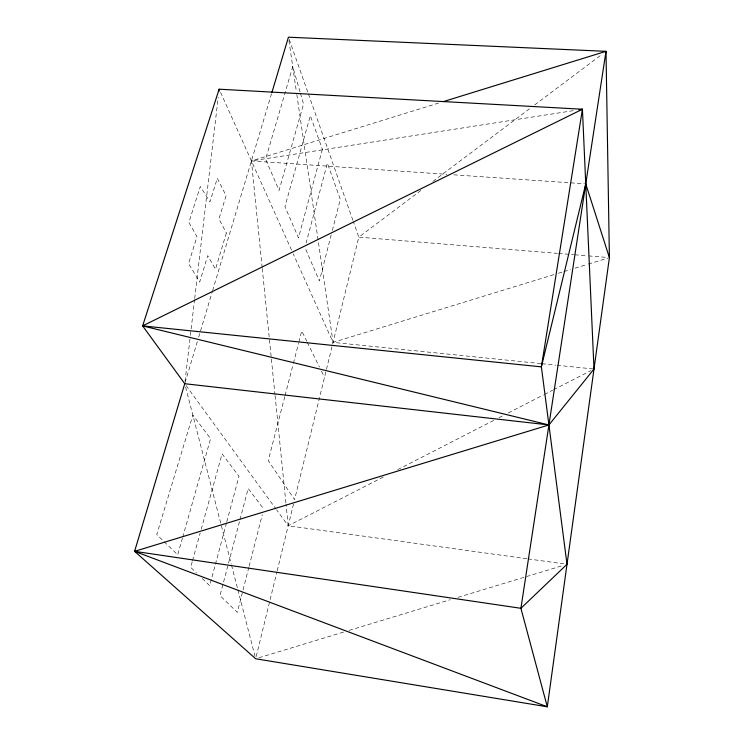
<?xml version="1.0" encoding="UTF-8"?>
<svg xmlns="http://www.w3.org/2000/svg" width="744" height="744" viewBox="0 0 744 744"><rect width="100%" height="100%" fill="white"/><g stroke="black" fill="none" stroke-linecap="round" stroke-linejoin="round"><path stroke-width="0.56" stroke-dasharray="3.72 2.79" d="M185.024 381.421L190.269 336.502M190.399 335.349L194.575 299.646M194.705 298.502L218.206 97.269M256.224 656.506L276.898 571.969M277.177 570.843L294.057 501.828M331.201 234.862L319.371 281.009L304.947 247.473M332.345 230.417L340.315 199.318L327.369 163.196L306.128 243.018M248.822 567.412L237.336 612.377L219.992 595.628L239.726 520.67M249.11 566.296L262.288 514.681M284.775 396.636L268.24 460.657L294.587 499.652L358.803 237.131L353.419 221.833M285.064 395.52L293.117 364.355M293.406 363.249L298.586 343.207M298.874 342.101L301.748 330.968L306.798 341.282M240.014 519.563L248.189 488.492L263.72 509.073M226.492 522.93L209.678 585.668L202.238 578.488M226.79 521.823L238.991 476.29L222.075 453.877L200.48 531.904M192.203 561.785L190.678 567.319L196.463 572.908M192.51 560.678L200.173 533.011M182.447 538.126L177.723 554.819L156.742 534.555L192.854 415.133L210.589 438.644L182.764 537.019M185.089 382.611L197.355 341.598M198.685 337.162L212.282 291.722M212.617 290.606L271.579 93.539M420.834 190.501L358.803 237.131L557.433 253.36M432.869 181.462L531.011 107.694M534.713 104.904L602.296 54.107M383.253 477.044L288.207 525.757L276.638 509.873M397.714 469.631L493.793 420.388M498.954 417.747L503.084 415.626M508.254 412.976L543.38 394.971M544.413 394.45L552.671 390.209M553.703 389.679L590.903 370.614M438.681 103.044L251.416 160.918L262.139 267.282M553.908 274.629L333.061 342.38L293.192 253.76M558.353 273.271L562.789 271.904M563.896 271.569L570.555 269.523M575 268.166L587.202 264.418M588.318 264.074L608.294 257.954M259.014 657.743L344.63 631.768M349.076 630.419L450.26 599.711M458.044 597.348L562.557 565.635M573.261 110.67L251.416 160.918L446.93 174.347M453.868 174.831L584.589 183.805M558.586 253.453L573.605 254.681M574.759 254.783L587.462 255.815M588.616 255.908L607.095 257.424M540.888 363.602L333.061 342.38L296.549 92.684M542.041 363.723L555.898 365.137M557.051 365.257L592.847 368.912M526.845 558.744L288.207 525.757L286.04 504.302M527.998 558.902L565.859 564.129M186.112 385.587L275.95 508.943M307.309 342.314L319.436 367.071M321.464 371.2L324.496 377.394M220.568 92.358L292.718 252.7M289.211 39.386L308.044 92.916M308.435 94.014L353.037 220.745M300.055 91.94L292.745 66.635L265.599 159.179L279.065 190.371L303.552 104.039L300.371 93.037M185.619 387.085L231.245 564.008M231.533 565.133L237.615 588.718M237.903 589.843L255.099 656.534M288.932 40.595L296.382 91.549M262.26 268.435L274.964 394.45M275.085 395.603L285.928 503.167M322.375 149.293L298.493 237.829L284.952 206.59L310.332 115.692L322.375 149.293M226.371 233.012L215.472 269.244L207.743 255.648L199.69 282.023L188.576 263.553L196.974 236.694L188.874 222.447L200.303 186.493L209.957 201.857L217.313 178.253L226.074 195.691L218.959 218.95L226.371 233.012"/><path stroke-width="1.12" d="M218.876 91.503L219.145 89.196L582.422 109.238L594 369.033L548.923 424.945L134.599 551.341L255.676 658.756L547.305 706.8L609.401 257.61L605.997 51.327L288.44 37.2L271.913 92.433M578.99 109.777L582.422 109.238L541.381 366.857L567.002 564.287L520.912 608.304L134.599 551.341L184.754 383.718L142.634 325.891L219.145 89.196M184.754 383.718L548.923 424.945L142.634 325.891L582.422 109.238M443.117 101.668L605.997 51.327L520.912 608.304L547.305 706.8L134.599 551.341M142.634 325.891L541.381 366.857L585.751 183.889L609.401 257.61"/></g></svg>
